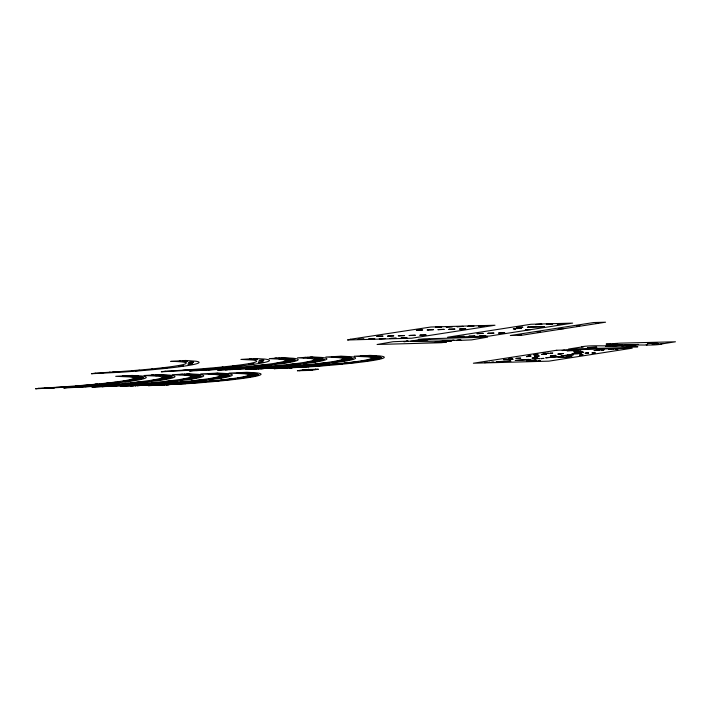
<?xml version="1.0" encoding="UTF-8"?>
<svg xmlns="http://www.w3.org/2000/svg" width="711" height="711" viewBox="0 0 711 711"><rect width="100%" height="100%" fill="white"/><g stroke="black" fill="none" stroke-linecap="round" stroke-linejoin="round"><path stroke-width="1.07" d="M101.664 373.106L102.891 373.035L101.691 373.115M536.609 354.362L535.347 354.469L537.054 354.265L533.801 354.771L537.925 354.185L535.561 354.46L537.845 354.202L537.16 354.442M535.152 354.682L535.863 354.398L533.597 354.709M530.015 356.087L530.948 356.024L528.051 356.362L530.753 356.033M558.953 357.278L563.121 356.869M536.316 361.126L535.223 361.17L535.747 361.179M561.477 356.958L563.441 356.78L560.588 357.26L561.601 357.002M560.144 357.331L561.406 357.073M582.513 354.691L580.114 354.976L583.002 354.727L579.634 355.1L580.905 354.869M561.166 357.073L558.215 357.42L559.957 357.135M580.212 355.002L580.834 354.86L580.274 355.065M508.952 358.628L511.022 358.3M259.231 360.406L263.968 360.148L259.257 360.433M530.744 356.104L529.891 356.273M533.632 360.584C537.027 360.459 534.174 360.175 535.774 360.424M586.851 353.02L588.273 352.949L586.851 352.94M603.443 349.848C600.226 350.256 604.386 349.625 602.333 350.008M654.733 344.337L653.898 344.426M537.703 354.274L536.716 354.3L537.507 354.229M536.192 360.299L535.276 360.397M536.281 360.353L535.676 360.433M582.531 354.789L580.825 354.993L581.491 354.86M530.513 356.229L527.207 356.451L530.095 356.175M509.529 358.673L510.036 358.504L508.614 358.593M588.184 352.852L585.073 353.216M578.861 352.478L579.421 352.407M588.05 352.887L585.651 353.136L586.22 353.251M562.65 356.922L561.823 356.86M580.594 354.878L582.14 354.656M580.54 355.002L581.011 355.029M533.41 360.699L534.583 360.415M509.227 358.513L509.805 358.602L509.369 358.691M534.228 354.629L536.361 354.576M528.273 356.522L529.073 356.193L527.962 356.575M529.882 356.087L528.886 356.193M559.033 357.349L560.126 357.224M536.29 354.487L535.73 354.327M534.716 354.531L534.45 354.629M533.837 360.566L534.948 360.601M562.09 356.815L562.028 356.931M602.715 349.812L603.248 349.856L601.746 349.99M511.245 358.371L509.965 358.442M559.415 357.215L560.277 357.1M179.323 361.472L180.55 361.339L179.501 361.499M110.161 372.297L109.121 372.457M110.169 372.377L109.707 372.28M180.141 361.437L179.314 361.392M131.899 370.653L132.548 370.671M185.429 362.317L186.069 362.343M287.2 360.397L286.089 360.566L289.208 360.344L288.097 360.513M293.661 360.219L292.55 360.388L295.669 360.166L294.558 360.335M315.906 359.606L314.795 359.784L317.915 359.553L316.804 359.722M322.359 359.428L321.248 359.606L324.367 359.375L323.256 359.544M525.873 329.708L525.322 329.797L531.259 329.557L572.648 323.114L530.975 324.26L447.566 337.236L489.31 336.09L530.699 329.646M344.604 358.815L343.493 358.993L346.613 358.762L345.502 358.931M351.065 358.637L349.954 358.815L353.074 358.584L351.963 358.753M558.793 328.802L558.242 328.891L564.178 328.651L605.568 322.207L593.658 322.536L510.32 335.512L522.23 335.183L563.619 328.74M373.311 358.024L372.2 358.202L375.319 357.971L374.208 358.148M379.772 357.846L378.661 358.024L381.78 357.793L380.669 357.971M508.312 358.726L509.547 358.602M535.898 354.585L536.45 354.398M535.347 354.727L537.383 354.354M544.306 353.323L543.204 353.491L546.324 353.269L545.213 353.438M528.015 356.318L526.46 356.655L529.135 356.389M550.767 353.145L549.656 353.314L552.776 353.091L551.665 353.26M575.163 352.478L574.061 352.647L577.181 352.416L576.07 352.594M581.625 352.3L580.514 352.469L583.633 352.238L582.522 352.416M602.519 349.99L601.462 350.008L603.292 349.83M534.752 360.584L534.201 360.521M601.746 350.07L603.044 349.83M604.243 349.785L602.608 349.83M561.948 357.055L562.205 356.842M562.783 356.904L563.441 356.78M509.974 358.504L511.92 358.291L510.64 358.415M587.286 352.976L587.97 352.896L587.064 352.932M587.917 352.985L587.41 352.94M581.465 354.887L582.238 354.665M582.051 354.878L581.029 354.949L582.78 354.736M436.998 341.991L447.379 340.862L435.896 341.795L410.549 341.369L412.54 341.173L410.994 341.147L403.786 341.653L404.461 341.662M437.078 342.062L435.025 342.178L451.725 340.933L441.789 341.902L446.428 342.187L441.22 342.72L377.088 344.488L393.067 341.724L408.194 341.102L406.203 341.298L407.27 341.316M561.201 357.055L560.232 357.224M315.773 369.222C314.484 369.258 317.399 369.489 315.666 369.391M534.725 354.745L535.801 354.496M560.33 357.162L560.828 357.144L560.188 357.215M562.339 356.984L562.534 356.966M653.702 344.337L652.92 344.453L654.742 344.32M578.825 352.416L578.292 352.469L579.394 352.407M179.91 360.957C178.221 361.126 181.625 360.833 179.927 361.01M319.568 359.544C317.959 359.704 321.265 359.437 319.595 359.606M172.657 371.106C171.022 371.275 174.355 370.991 172.684 371.169M225.067 375.666C223.352 375.835 226.871 375.541 225.094 375.728M99.309 384.207C97.683 384.375 101.015 384.091 99.336 384.269M185.42 381.834C183.687 382.003 187.242 381.718 185.447 381.905M539.187 358.584C537.525 358.762 540.893 358.468 539.214 358.646M164.268 384.855C162.508 385.033 166.116 384.731 164.294 384.918M582.371 354.789L582.531 354.709M191.766 363.063C193.508 363.037 190.095 363.143 191.792 363.125M566.969 350.301C568.667 350.274 565.361 350.39 567.005 350.363M287.475 367.942C289.199 367.925 285.813 368.022 287.493 368.005M155.798 375.132C157.531 375.106 154.109 375.221 155.825 375.195M299.802 370.547C301.517 370.529 298.167 370.618 299.82 370.609M156.722 382.625C158.429 382.598 155.087 382.696 156.74 382.687M214.127 381.043C215.984 381.007 212.287 381.14 214.144 381.114M135.57 385.646C137.41 385.611 133.801 385.726 135.588 385.709M559.681 357.357L559.21 357.295M535.792 361.117L536.325 361.108M510.24 358.38L511.929 358.371M581.936 354.816L580.958 355.056M536.672 354.354L536.005 354.567M460.293 339.947L460.968 339.956L453.769 340.462L452.223 340.436L454.213 340.24L428.866 339.814L417.375 340.747L429.737 339.431L429.062 339.414L413.029 340.676L422.974 339.707L418.335 339.423L423.534 338.889L487.675 337.121L471.686 339.885L456.569 340.507L458.559 340.311L457.493 340.293M459.599 340.089L459.004 340.151M426.253 339.769L427.32 339.787M616.837 344.08L617.512 344.088L610.305 344.595L608.758 344.568L610.749 344.373L606.11 344.088L620.276 343.146L675.45 341.787L659.47 344.275L661.621 344.213C649.81 345.999 637.776 344.071 625.911 345.759L635.856 344.799L634.79 344.782M637.598 344.435L638.274 344.444L623.112 345.715L621.574 345.688L631.51 344.728L613.104 344.639L615.095 344.444L614.028 344.426M636.221 344.568L635.625 344.622M437.443 341.822L438.5 341.84M405.163 341.52L406.079 341.529M629.937 346.408L628.871 346.39L630.861 346.195L612.455 346.115L622.392 345.146L620.845 345.119L605.692 346.39L618.046 345.075C605.896 346.808 593.552 344.737 581.447 346.764L583.598 346.701L568.516 349.048L623.689 347.688L637.856 346.755L633.217 346.461L635.207 346.275L633.661 346.248L626.453 346.746L627.129 346.755M629.102 346.568L628.506 346.621M280.312 367.525L265.301 368.165L266.305 368.449M251.614 368.316L236.594 368.956L237.607 369.24M69.989 386.517L71.002 386.802L55.982 387.442M135.259 370.68L139.969 370.404L135.259 370.68M188.859 362.334L193.57 362.077L188.859 362.334M182.549 361.428L187.26 361.161L182.549 361.428M532.166 358.104L535.25 357.935L532.166 358.104M232.559 366.209L237.27 365.952L232.559 366.209M112.294 372.36L116.995 372.102L112.294 372.36M249.054 364.103L253.756 363.854L249.054 364.103M162.206 368.138L166.898 367.889L162.206 368.138M48.908 388.073L50.037 388.01L48.908 388.073M77.615 387.282L78.743 387.219L77.668 387.264M106.321 386.491L107.45 386.429L106.374 386.482M126.549 375.977L127.678 375.923L126.549 375.977M151.576 369.293L152.705 369.231L151.576 369.293M127.473 383.469L128.602 383.416L127.473 383.469M138.414 378.092L139.543 378.03L138.467 378.074M167.121 377.301L168.249 377.239L167.121 377.301M183.953 374.404L185.091 374.341L184.016 374.386M200.822 370.369L201.951 370.315L200.875 370.36M195.818 376.51L196.947 376.448L195.872 376.501M221.974 367.356L223.103 367.294L221.974 367.356M212.625 373.613L213.833 373.551L212.678 373.604M229.52 369.578L230.648 369.524L229.52 369.578M249.757 359.073L250.885 359.011L249.757 359.073M250.672 366.565L251.801 366.503L250.672 366.565M261.621 361.179L262.75 361.126L261.675 361.17M241.322 372.822L242.54 372.76L241.322 372.822M258.226 368.796L259.355 368.733L258.226 368.796M278.454 358.282L279.592 358.228L278.516 358.273M253.187 374.928L254.396 374.866L253.187 374.928M279.379 365.774L280.507 365.712L279.432 365.765M290.319 360.388L291.448 360.335L290.319 360.388M307.161 357.491L308.29 357.437L307.214 357.482M308.085 364.983L309.214 364.93L308.085 364.983M309.658 370.315L310.787 370.262L309.658 370.315M335.868 356.7L336.996 356.646L335.868 356.7M336.783 364.192L337.912 364.139L336.836 364.183M347.732 358.815L348.861 358.753L347.732 358.815M364.565 355.918L365.703 355.856L364.627 355.9M376.43 358.024L377.559 357.962L376.43 358.024M514.284 328.971L515.413 328.909L514.284 328.971M519.323 328.189L520.452 328.127L519.377 328.171M488.795 362.45L489.923 362.388L488.795 362.45M526.46 361.099L529.526 360.939L526.46 361.099M528.842 360.726L531.908 360.566L528.842 360.726M534.574 357.731L537.64 357.571L534.574 357.731M541.738 354.389L546.421 354.149L541.738 354.389M531.224 360.353L534.29 360.201L531.224 360.353M547.434 353.314L548.563 353.26L547.488 353.305M550.456 355.944L553.531 355.784L550.456 355.944M552.838 355.571L555.904 355.411L552.838 355.571M557.966 354.087L561.032 353.927L557.966 354.087M560.339 353.714L563.414 353.554L560.339 353.714M563.921 357.375L566.987 357.215L563.921 357.375M566.294 357.011L569.369 356.851L566.294 357.011M568.676 356.638L571.742 356.478L568.676 356.638M594.2 350.55L597.267 350.39L594.2 350.55M596.582 350.185L599.649 350.025L596.582 350.185M592.067 352.994L595.134 352.834L592.067 352.994M598.955 349.812L602.021 349.652L598.955 349.812M612.864 349.083L613.993 349.021L612.918 349.074M646.29 344.711L647.419 344.657L646.343 344.702M652.04 343.822L653.169 343.76L652.04 343.822M656.697 344.426L657.826 344.373L656.697 344.426M258.36 362.192L263.034 361.952L258.36 362.192M178.692 366.032L183.358 365.792L178.692 366.032M534.476 356.238L539.134 356.007L534.476 356.238M647.419 343.573L656.884 343.12L647.419 343.573M516.017 358.397L520.665 358.166L516.017 358.397M252.885 359.49L257.515 359.268L252.885 359.49M188.024 364.112L192.654 363.899L188.024 364.112M182.629 370.422L187.242 370.209L182.629 370.422M205.763 368.707L210.367 368.494L205.763 368.707M587.419 347.608L596.725 347.199L587.419 347.608M135.854 378.767L131.891 379.736L138.032 379.478L141.987 378.51L135.854 378.767M164.552 377.976L160.588 378.945L166.73 378.687L170.693 377.719L164.552 377.976M193.259 377.185L189.295 378.154L195.436 377.897L199.4 376.928L193.259 377.185M221.903 376.395L217.895 377.372L224.196 377.114L228.204 376.137L221.903 376.395M287.759 361.072L283.796 362.041L289.937 361.783L293.901 360.815L287.759 361.072M250.61 375.604L246.601 376.581L252.894 376.323L256.902 375.346L250.61 375.604M316.457 360.281L312.502 361.25L318.635 360.992L322.598 360.024L316.457 360.281M345.164 359.49L341.2 360.459L347.341 360.201L351.305 359.233L345.164 359.49M373.87 358.7L369.907 359.668L376.048 359.411L380.012 358.442L373.87 358.7M656.902 343.795L658.706 343.706L656.902 343.795M575.839 353.136L571.662 354.114L577.767 353.865L581.945 352.887L575.839 353.136M305.046 369.702L306.121 369.658L305.046 369.702M662.483 343.52L663.567 343.475L662.483 343.52M507.832 359.482L508.916 359.428L507.832 359.482M297.429 370.733L310.911 370.387L318.395 369.231L304.859 369.596L297.429 370.733M304.459 370.022L305.135 369.996L304.512 370.013M308.094 369.453L308.77 369.427L308.094 369.453M311.631 369.827L312.307 369.8L311.631 369.827M95.238 373.142L91.417 373.737L122.443 372.129A101.229 5.475 -3.3 0 0 196.076 361.25L185.642 360.459L170.72 361.392L174.95 361.455A88.2 4.773 -3.3 0 1 120.203 371.569L95.238 373.142M350.381 339.263L347.492 339.991L411.651 338.223L494.989 325.247L430.839 327.016L350.381 339.263M38.821 388.286L35.55 388.793L76.717 386.58A101.229 5.475 -3.3 0 0 141.231 375.95L132.157 375.452L115.706 376.315L129.322 376.901A88.2 4.773 -3.3 0 1 49.637 387.708L38.821 388.286M358.833 339.245L357.722 339.414L364.076 339.094L358.833 339.245M377.825 336.285L376.714 336.454L383.06 336.143L377.825 336.285M417.473 330.108L416.362 330.286L422.716 329.966L417.473 330.108M436.465 327.158L435.354 327.327L441.7 327.016L436.465 327.158M45.788 388.073L44.677 388.25L47.797 388.019L45.788 388.073M123.43 375.986L122.319 376.155L125.438 375.932L123.43 375.986M52.179 387.886L50.916 388.082L54.48 387.824L52.179 387.886M129.891 375.808L128.78 375.977L131.899 375.755L129.891 375.808M369.596 338.943L368.485 339.12L374.839 338.8L369.596 338.943M388.588 335.992L387.477 336.161L393.832 335.841L388.588 335.992M428.235 329.815L427.124 329.993L433.479 329.673L428.235 329.815M447.228 326.856L446.117 327.033L452.463 326.713L447.228 326.856M165.201 371.204L161.299 371.817L199.915 369.676A101.229 5.475 -3.3 0 0 264.43 359.046L255.356 358.54L240.922 359.419L252.521 359.997A88.2 4.773 -3.3 0 1 172.844 370.804L165.201 371.204M66.887 387.522L63.741 388.019L105.415 385.797A101.229 5.475 -3.3 0 0 169.929 375.168L160.855 374.661L144.013 375.515L158.02 376.11A88.2 4.773 -3.3 0 1 78.343 386.917L66.887 387.522M380.358 338.649L379.247 338.818L385.602 338.507L380.358 338.649M399.351 335.69L398.24 335.868L404.595 335.548L399.351 335.69M438.998 329.522L437.887 329.691L444.242 329.38L438.998 329.522M457.991 326.562L456.88 326.74L463.234 326.42L457.991 326.562M74.495 387.282L73.384 387.459L76.504 387.228L74.495 387.282M152.136 375.195L151.025 375.372L154.145 375.141L152.136 375.195M95.647 384.269L94.536 384.438L97.656 384.216L95.647 384.269M135.294 378.092L134.183 378.27L137.303 378.039L135.294 378.092M391.13 338.356L390.019 338.525L396.365 338.214L391.13 338.356M410.114 335.396L409.003 335.565L415.357 335.254L410.114 335.396M449.761 329.22L448.659 329.397L455.004 329.077L449.761 329.22M468.753 326.269L467.642 326.438L473.997 326.127L468.753 326.269M80.947 387.104L79.836 387.282L82.956 387.051L80.947 387.104M158.589 375.017L157.478 375.195L160.597 374.964L158.589 375.017M102.1 384.091L100.989 384.26L104.108 384.038L102.1 384.091M141.747 377.914L140.645 378.092L143.764 377.861L141.747 377.914M129.695 380.305L122.843 381.372L135.294 380.154L129.695 380.305M193.276 370.449L189.499 371.035L228.622 368.885A101.229 5.475 -3.3 0 0 293.136 358.255L284.062 357.757L269.229 358.628L281.227 359.206A88.2 4.773 -3.3 0 1 201.551 370.013L193.276 370.449M401.893 338.054L400.782 338.232L407.127 337.912L401.893 338.054M420.885 335.103L419.774 335.272L426.12 334.961L420.885 335.103M460.532 328.926L459.422 329.104L465.767 328.784L460.532 328.926M479.516 325.967L478.414 326.145L484.76 325.825L479.516 325.967M197.694 370.378L196.583 370.547L199.702 370.324L197.694 370.378M275.335 358.291L274.224 358.46L277.343 358.237L275.335 358.291M94.954 386.766L91.941 387.237L134.121 385.007A101.229 5.475 -3.3 0 0 198.636 374.377L189.561 373.87L172.311 374.724L186.726 375.319A88.2 4.773 -3.3 0 1 107.05 386.126L94.954 386.766M204.155 370.2L203.044 370.369L206.163 370.147L204.155 370.2M281.796 358.113L280.685 358.282L283.805 358.06L281.796 358.113M103.193 386.491L102.082 386.668L105.201 386.437L103.193 386.491M180.834 374.404L179.723 374.581L182.843 374.35L180.834 374.404M124.345 383.478L123.234 383.647L126.354 383.425L124.345 383.478M163.992 377.301L162.89 377.479L166.001 377.248L163.992 377.301M109.654 386.313L108.543 386.491L111.663 386.26L109.654 386.313M187.295 374.226L186.184 374.404L189.304 374.173L187.295 374.226M130.806 383.3L129.695 383.469L132.815 383.247L130.806 383.3M170.453 377.123L169.342 377.301L172.462 377.07L170.453 377.123M221.343 369.693L217.69 370.262L257.329 368.094A101.229 5.475 -3.3 0 0 321.843 357.464L312.769 356.966L297.527 357.829L309.934 358.415A88.2 4.773 -3.3 0 1 230.248 369.222L221.343 369.693M158.402 379.514L151.541 380.581L164.001 379.363L158.402 379.514M226.4 369.587L225.289 369.756L228.409 369.533L226.4 369.587M304.041 357.5L302.93 357.669L306.05 357.446L304.041 357.5M123.074 386.02L120.239 386.455L162.801 384.216A101.149 5.466 -3.3 0 0 227.262 373.595L218.206 373.088L200.715 373.924L215.513 374.528A88.28 4.773 -3.3 0 1 135.757 385.344L123.074 386.02M247.552 366.574L246.441 366.743L249.561 366.512L247.552 366.574M232.861 369.409L231.75 369.578L234.87 369.356L232.861 369.409M310.494 357.322L309.392 357.491L312.511 357.269L310.494 357.322M254.014 366.396L252.903 366.565L256.022 366.334L254.014 366.396M131.864 385.7L130.673 385.886L134.024 385.638L131.864 385.7M209.505 373.613L208.314 373.799L211.656 373.551L209.505 373.613M153.052 382.687L151.941 382.865L155.06 382.634L153.052 382.687M192.699 376.519L191.588 376.688L194.707 376.457L192.699 376.519M281.609 362.61L274.748 363.677L287.2 362.459L281.609 362.61M138.325 385.522L137.134 385.709L140.476 385.46L138.325 385.522M215.966 373.435L214.775 373.622L218.117 373.373L215.966 373.435M159.513 382.509L158.402 382.687L161.521 382.456L159.513 382.509M199.16 376.341L198.049 376.51L201.169 376.279L199.16 376.341M187.109 378.723L180.247 379.798L192.699 378.572L187.109 378.723M249.41 368.938L245.882 369.489L286.026 367.303A101.229 5.475 -3.3 0 0 350.541 356.673L341.467 356.175L325.825 357.038L338.632 357.624A88.2 4.773 -3.3 0 1 258.955 368.431L249.41 368.938M459.048 336.481L457.937 336.659L464.283 336.339L459.048 336.481M478.041 333.53L476.93 333.699L483.276 333.388L478.041 333.53M517.688 327.353L516.577 327.531L522.923 327.211L517.688 327.353M536.672 324.403L535.57 324.572L541.915 324.252L536.672 324.403M255.036 368.787L253.774 368.982L257.338 368.725L255.036 368.787M332.739 356.709L331.637 356.878L334.757 356.655L332.739 356.709M151.141 385.264L148.439 385.682L191.499 383.425A101.149 5.466 -3.3 0 0 255.969 372.804L246.904 372.297L229.013 373.133L244.211 373.737A88.28 4.773 -3.3 0 1 164.454 384.553L151.141 385.264M276.259 365.783L275.148 365.952L278.268 365.721L276.259 365.783M516.568 328.366L513.271 328.873L521.447 328.233L516.568 328.366M261.559 368.618L260.448 368.796L263.568 368.565L261.559 368.618M339.2 356.531L338.089 356.7L341.209 356.478L339.2 356.531M469.811 336.187L468.7 336.365L475.046 336.045L469.811 336.187M488.804 333.228L487.693 333.406L494.038 333.086L488.804 333.228M528.451 327.06L527.34 327.229L544.448 326.616L528.451 327.06M547.443 324.1L546.332 324.278L552.678 323.958L547.443 324.1M282.711 365.605L281.6 365.774L284.72 365.543L282.711 365.605M160.57 384.909L159.38 385.095L162.721 384.855L160.57 384.909M238.212 372.822L237.021 373.008L240.362 372.76L238.212 372.822M310.307 361.819L303.446 362.886L315.906 361.668L310.307 361.819M181.723 381.896L180.532 382.083L183.873 381.834L181.723 381.896M221.37 375.719L220.179 375.906L223.521 375.666L221.37 375.719M167.032 384.731L165.841 384.918L169.182 384.678L167.032 384.731M244.673 372.644L243.482 372.831L246.824 372.582L244.673 372.644M480.574 335.894L479.463 336.063L485.809 335.752L480.574 335.894M499.566 332.935L498.455 333.112L504.801 332.792L499.566 332.935M558.206 323.807L557.095 323.976L563.441 323.665L558.206 323.807M188.184 381.718L186.993 381.905L190.335 381.656L188.184 381.718M227.831 375.541L226.64 375.728L229.982 375.488L227.831 375.541M277.477 368.182L274.082 368.707L314.733 366.52A101.229 5.475 -3.3 0 0 379.247 355.891L370.173 355.384L354.131 356.247L367.338 356.833A88.2 4.773 -3.3 0 1 287.662 367.64L277.477 368.182M215.78 377.932L208.838 379.016L221.521 377.772L215.78 377.932M283.805 368.005L282.694 368.182L285.813 367.951L283.805 368.005M361.446 355.918L360.335 356.095L363.454 355.864L361.446 355.918M304.957 364.992L303.846 365.161L306.965 364.939L304.957 364.992M290.266 367.827L289.155 368.005L292.274 367.774L290.266 367.827M367.907 355.74L366.796 355.918L369.916 355.687L367.907 355.74M311.418 364.814L310.307 364.983L313.427 364.761L311.418 364.814M210.429 381.105L209.238 381.292L212.58 381.043L210.429 381.105M250.076 374.928L248.886 375.115L252.227 374.875L250.076 374.928M339.014 361.028L332.153 362.095L344.613 360.877L339.014 361.028M216.882 380.927L215.691 381.114L219.041 380.865L216.882 380.927M256.529 374.75L255.347 374.937L258.688 374.697L256.529 374.75M244.477 377.141L237.545 378.225L250.219 376.981L244.477 377.141M519.252 334.828L518.141 335.005L521.261 334.774L519.252 334.828M538.245 331.868L537.134 332.046L540.253 331.815L538.245 331.868M577.892 325.7L576.781 325.869L579.9 325.647L577.892 325.7M596.885 322.741L595.774 322.918L598.893 322.687L596.885 322.741M333.663 364.201L332.552 364.37L335.672 364.148L333.663 364.201M340.125 364.023L339.014 364.192L342.133 363.97L340.125 364.023M303.224 370.173L302.308 370.315L311.685 369.942L303.224 370.173M367.711 360.237L360.859 361.304L373.311 360.086L367.711 360.237M556.722 350.256L473.384 363.223L548.892 361.152L632.23 348.177L556.722 350.256M485.666 362.45L484.555 362.628L487.675 362.397L485.666 362.45M504.668 359.499L503.566 359.668L506.659 359.437L504.668 359.499M563.308 350.363L562.197 350.541L565.316 350.31L563.308 350.363M492.128 362.272L491.017 362.45L494.136 362.219L492.128 362.272M511.12 359.322L510.009 359.49L513.129 359.259L511.12 359.322M569.769 350.185L568.658 350.363L571.777 350.132L569.769 350.185M535.516 358.646L534.405 358.824L537.525 358.593L535.516 358.646M541.978 358.468L540.867 358.646L543.986 358.415L541.978 358.468M567.787 354.967L560.926 356.033L573.386 354.807L567.787 354.967M532.095 361.179L530.984 361.348L534.103 361.126L532.095 361.179M609.736 349.083L608.634 349.261L611.753 349.03L609.736 349.083M538.547 361.001L537.436 361.17L540.556 360.948L538.547 361.001M616.197 348.905L615.086 349.083L618.206 348.852L616.197 348.905M115.102 382.331L105.85 383.442L119.955 382.278L115.102 382.331M267.016 364.636L257.764 365.747L271.86 364.583L267.016 364.636M143.809 381.54L134.557 382.66L148.652 381.487L143.809 381.54M295.714 363.845L286.462 364.956L300.566 363.792L295.714 363.845M172.515 380.749L163.263 381.869L177.359 380.696L172.515 380.749M324.42 363.054L315.169 364.165L329.264 363.001L324.42 363.054M201.204 379.958L191.846 381.087L206.181 379.905L201.204 379.958M353.127 362.263L343.875 363.383L357.971 362.21L353.127 362.263M229.911 379.167L220.552 380.296L234.879 379.114L229.911 379.167M555.14 356.7L545.719 357.82L559.913 356.655L555.14 356.7M284.48 358.237L278.703 358.717L290.577 358.584L284.48 358.237M313.178 357.446L307.41 357.935L319.283 357.793L313.178 357.446M341.884 356.664L336.107 357.144L347.981 357.002L341.884 356.664M370.591 355.873L364.814 356.353L376.688 356.211L370.591 355.873M132.566 375.941L126.798 376.421L138.672 376.279L132.566 375.941M161.273 375.15L155.496 375.63L167.378 375.488L161.273 375.15M189.979 374.359L184.202 374.839L196.076 374.706L189.979 374.359M218.721 373.559L212.793 374.057L224.889 373.906L218.721 373.559M247.419 372.768L241.5 373.266L253.596 373.115L247.419 372.768M240.202 367.356L227.236 368.414L242.798 367.525L240.202 367.356M268.9 366.565L255.942 367.623L271.504 366.734L268.9 366.565M297.607 365.783L284.649 366.84L300.202 365.943L297.607 365.783M326.313 364.992L313.347 366.049L328.909 365.161L326.313 364.992M88.288 385.06L75.33 386.117L90.892 385.22L88.288 385.06M116.995 384.269L104.037 385.326L119.59 384.438L116.995 384.269M145.702 383.478L132.735 384.535L148.297 383.647L145.702 383.478M174.444 382.678L161.335 383.744L177.11 382.847L174.444 382.678M203.15 381.887L190.041 382.962L205.817 382.065L203.15 381.887M572.853 350.283L566.969 350.754L578.407 350.665L572.853 350.283M528.246 359.437L515.208 360.486L530.762 359.606L528.246 359.437M221.894 368.822L207.896 369.747L222.907 369.107L221.894 368.822M308.005 366.449L294.007 367.383L309.018 366.734L308.005 366.449M98.696 385.726L84.689 386.66L99.7 386.011L98.696 385.726M127.402 384.935L113.396 385.869L128.407 385.22L127.402 384.935M156.171 384.144L142.004 385.078L157.202 384.429L156.171 384.144M184.869 383.353L170.702 384.287L185.909 383.647L184.869 383.353M292.07 358.877L285.751 359.295L287.964 359.935L294.283 359.517L292.07 358.877M320.768 358.095L314.449 358.513L316.671 359.144L322.981 358.726L320.768 358.095M349.474 357.304L343.155 357.722L345.368 358.353L351.687 357.935L349.474 357.304M378.172 356.513L371.862 356.931L374.075 357.562L380.394 357.144L378.172 356.513M140.156 376.581L133.846 376.999L136.059 377.63L142.369 377.212L140.156 376.581M168.863 375.79L162.543 376.208L164.756 376.839L171.075 376.421L168.863 375.79M197.702 374.981L191.063 375.417L193.33 376.066L199.969 375.63L197.702 374.981M580.167 350.95L573.839 351.367L575.857 352.007L582.185 351.598L580.167 350.95M226.338 374.199L219.859 374.626L222.099 375.266L228.578 374.839L226.338 374.199M255.045 373.408L248.566 373.835L250.805 374.475L257.275 374.048L255.045 373.408M510.205 360.886L496.118 361.783L510.942 361.188L510.205 360.886"/></g></svg>
